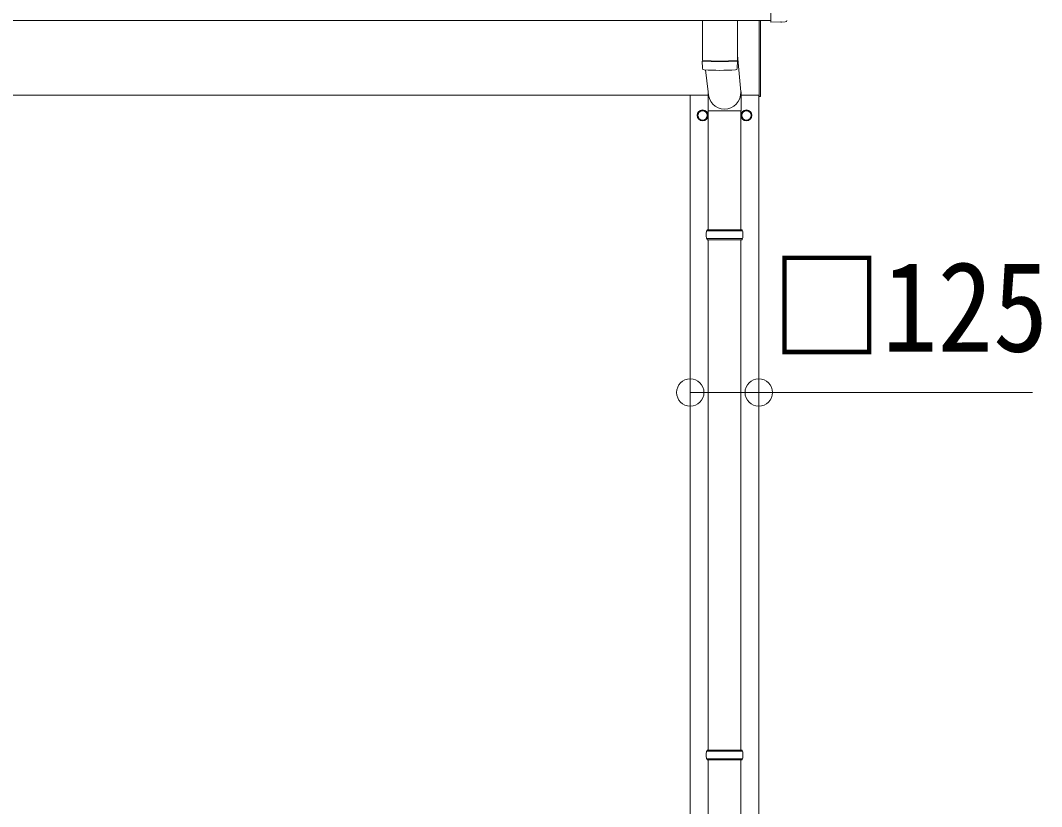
# Model space of a CAD drawing. Units: millimetres at full size, sheet at 1:50; details may follow other scales. Extents: x -14053 to 14053, y -9700 to 9700.
# Drawn here: x -2473 to -608, y -3066 to -1631 of the extents above; entities that cross this region are included whole.
import ezdxf
from ezdxf.enums import TextEntityAlignment as Align

# ---------------------------------------------------------------- set-up
doc = ezdxf.new("R2010")
doc.units = ezdxf.units.MM
doc.header["$LTSCALE"] = 50
doc.header["$PDMODE"] = 32
doc.header["$PDSIZE"] = 50
for name, color, linetype, lineweight in [('0-1_Defpoints', 4, 'Continuous', 9), ('0-2_TEXT1', 7, 'Continuous', 9), ('0-6_PARTS1', 6, 'Continuous', 9)]:
    doc.layers.add(name, color=color, linetype=linetype, lineweight=lineweight)
doc.styles.add('ＭＳ ゴシック', font='')
doc.styles.get('ＭＳ ゴシック').set_extended_font_data('MS Gothic')

msp = doc.modelspace()

# ---------------------------------------------------------------- linework, layer by layer
at = {"layer": '0-1_Defpoints'}
for p, q in [((-7144.78, -1630.68), (-1102.78, -1630.68)), ((-1123.78, -1769.41), (-1123.78, -1630.78)), ((-1121.78, -1630.78), (-1121.78, -1769.41)), ((-1102.78, -1632.7), (-1102.78, -1633.7)), ((-1083.15, -1633.7), (-1076.23, -1633.34)), ((-7123.78, -1766.91), (-1217.82, -1766.91)), ((-1249.78, -4621.91), (-1249.78, -1766.91)), ((-1157.61, -1766.91), (-1123.78, -1766.91)), ((-1124.78, -1766.91), (-1124.78, -4621.91)), ((-1123.78, -1769.41), (-1121.78, -1769.41)), ((-1218.68, -1803.66), (-1218.78, -1803.66)), ((-1218.68, -1804.16), (-1218.78, -1804.16)), ((-1155.87, -1803.66), (-1155.77, -1803.66)), ((-1155.87, -1804.16), (-1155.77, -1804.16))]:
    msp.add_line(p, q, dxfattribs=at)
for points in [[(-1071.21, -1436.5), (-1102.78, -1434.85), (-1102.78, -1632.7)], [(-1083.89, -1633.43), (-1084.55, -1632.8), (-1102.78, -1633.71)]]:
    msp.add_lwpolyline(points, dxfattribs=at)
for points in [[(-1227.28, -1794.1), (-1235.78, -1799.01), (-1235.78, -1808.82), (-1227.28, -1813.73), (-1218.78, -1808.82), (-1218.78, -1799.01)], [(-1147.28, -1794.1), (-1138.78, -1799.01), (-1138.78, -1808.82), (-1147.28, -1813.73), (-1155.78, -1808.82), (-1155.78, -1799.01)]]:
    msp.add_lwpolyline(points, close=True, dxfattribs=at)
for centre, radius in [((-1227.28, -1803.91), 10), ((-1227.28, -1803.91), 8.5), ((-1147.28, -1803.91), 10), ((-1147.28, -1803.91), 8.5)]:
    msp.add_circle(centre, radius, dxfattribs=at)
for centre, start, end in [((-1227.28, -1803.91), 171.25399, 188.74601), ((-1227.28, -1803.91), 111.25399, 128.74601), ((-1227.28, -1803.91), 51.25399, 68.74601), ((-1227.28, -1803.91), 1.66581, 8.74601), ((-1227.28, -1803.91), 351.25399, 358.33419), ((-1147.28, -1803.91), 171.25399, 178.33419), ((-1147.28, -1803.91), 181.66581, 188.74601), ((-1147.28, -1803.91), 111.25399, 128.74601), ((-1147.28, -1803.91), 51.25399, 68.74601), ((-1147.28, -1803.91), 351.25399, 8.74601), ((-1227.28, -1803.91), 231.25399, 248.74601), ((-1227.28, -1803.91), 291.25399, 308.74601), ((-1147.28, -1803.91), 231.25399, 248.74601), ((-1147.28, -1803.91), 291.25399, 308.74601)]:
    msp.add_arc(centre, 8.6, start, end, dxfattribs=at)
for centre, major_axis, start_param, end_param in [((-1083.2, -1632.71), (0.727, -0.69), 4.712389, 5.5252311), ((-1076.39, -1630.34), (2.18, -2.07), 5.5252311, 7.0411395)]:
    msp.add_ellipse(centre, major_axis=major_axis, ratio=0.9974, start_param=start_param, end_param=end_param, dxfattribs=at)
at = {"layer": '0-2_TEXT1'}
for p, q in [((-1227.78, -1630.68), (-1227.78, -1703.73)), ((-1163.78, -1630.68), (-1163.78, -1703.73)), ((-1163.78, -1694.16), (-1157.22, -1760.82)), ((-1227.81, -1704.73), (-1227.58, -1717.71)), ((-1223.3, -1704.01), (-1223.29, -1705.01)), ((-1168.25, -1704.01), (-1168.27, -1705.01)), ((-1163.98, -1717.71), (-1163.75, -1704.73)), ((-1222.24, -1721.01), (-1217.34, -1760.82)), ((-1217.43, -1795.49), (-1217.43, -1760.82)), ((-1157.13, -1795.49), (-1157.13, -1760.82)), ((-1217.43, -1795.49), (-1187.28, -1795.49)), ((-1217.28, -1795.49), (-1217.28, -2012.91)), ((-1157.13, -1795.49), (-1187.28, -1795.49)), ((-1157.28, -1795.49), (-1157.28, -2012.91)), ((-1219.28, -2012.91), (-1155.28, -2012.91)), ((-1219.28, -2012.91), (-1219.28, -2014.91)), ((-1155.28, -2012.91), (-1155.28, -2014.91)), ((-1220.28, -2014.91), (-1154.28, -2014.91)), ((-1220.28, -2028.91), (-1154.28, -2028.91)), ((-1219.28, -2030.91), (-1219.28, -2028.91)), ((-1219.28, -2030.91), (-1155.28, -2030.91)), ((-1217.28, -2030.91), (-1217.28, -2962.91)), ((-1157.28, -2030.91), (-1157.28, -2962.91)), ((-1155.28, -2030.91), (-1155.28, -2028.91)), ((-1220.28, -2964.91), (-1154.28, -2964.91)), ((-1219.28, -2962.91), (-1155.28, -2962.91)), ((-1219.28, -2962.91), (-1219.28, -2964.91)), ((-1155.28, -2962.91), (-1155.28, -2964.91)), ((-1220.28, -2978.91), (-1154.28, -2978.91)), ((-1219.28, -2980.91), (-1219.28, -2978.91)), ((-1219.28, -2980.91), (-1155.28, -2980.91)), ((-1217.28, -2980.91), (-1217.28, -3912.91)), ((-1157.28, -2980.91), (-1157.28, -3912.91)), ((-1155.28, -2980.91), (-1155.28, -2978.91))]:
    msp.add_line(p, q, dxfattribs=at)
for centre, radius, start, end in [((-1195.78, -1224), 480.8, 266.18381, 273.81619), ((-1195.78, -1225), 480.8, 266.18381, 273.81619), ((-1224.16, -1717.48), 3.43, 183.90213, 262.99006), ((-1195.77, -1202.01), 519.67, 266.82198, 273.17643), ((-1167.4, -1717.48), 3.43, 277.08355, 356.08693), ((-1171.53, -2021.91), 49.25, 171.82876, 180.00002), ((-1171.53, -2021.91), 49.25, 180.00002, 188.17127), ((-1203.03, -2021.91), 49.25, 359.99998, 8.17124), ((-1203.03, -2021.91), 49.25, 351.82873, 359.99998), ((-1171.53, -2971.91), 49.25, 171.82876, 180.00002), ((-1203.03, -2971.91), 49.25, 359.99998, 8.17124), ((-1171.53, -2971.91), 49.25, 180.00002, 188.17127), ((-1203.03, -2971.91), 49.25, 351.82873, 359.99998)]:
    msp.add_arc(centre, radius, start, end, dxfattribs=at)
msp.add_ellipse((-1187.28, -1760.82), major_axis=(0, -31.56), ratio=0.952301, start_param=4.712389, end_param=7.8539816, dxfattribs=at)
at = {"layer": '0-6_PARTS1'}
for q in [(-1249.78, -2309.91), (-624.78, -2309.91)]:
    msp.add_line((-1124.78, -2309.91), q, dxfattribs=at)
for p in [(-1249.78, -2309.91), (-1124.78, -2309.91)]:
    msp.add_point(p, dxfattribs=at)

# ---------------------------------------------------------------- texts
at = {"layer": '0-6_PARTS1', "color": 7, "style": 'ＭＳ ゴシック', "width": 0.9}
msp.add_text('□125', height=165, dxfattribs=at).set_placement((-1101.63, -2284.91), align=Align.BOTTOM_LEFT)

doc.saveas('drawing.dxf')
